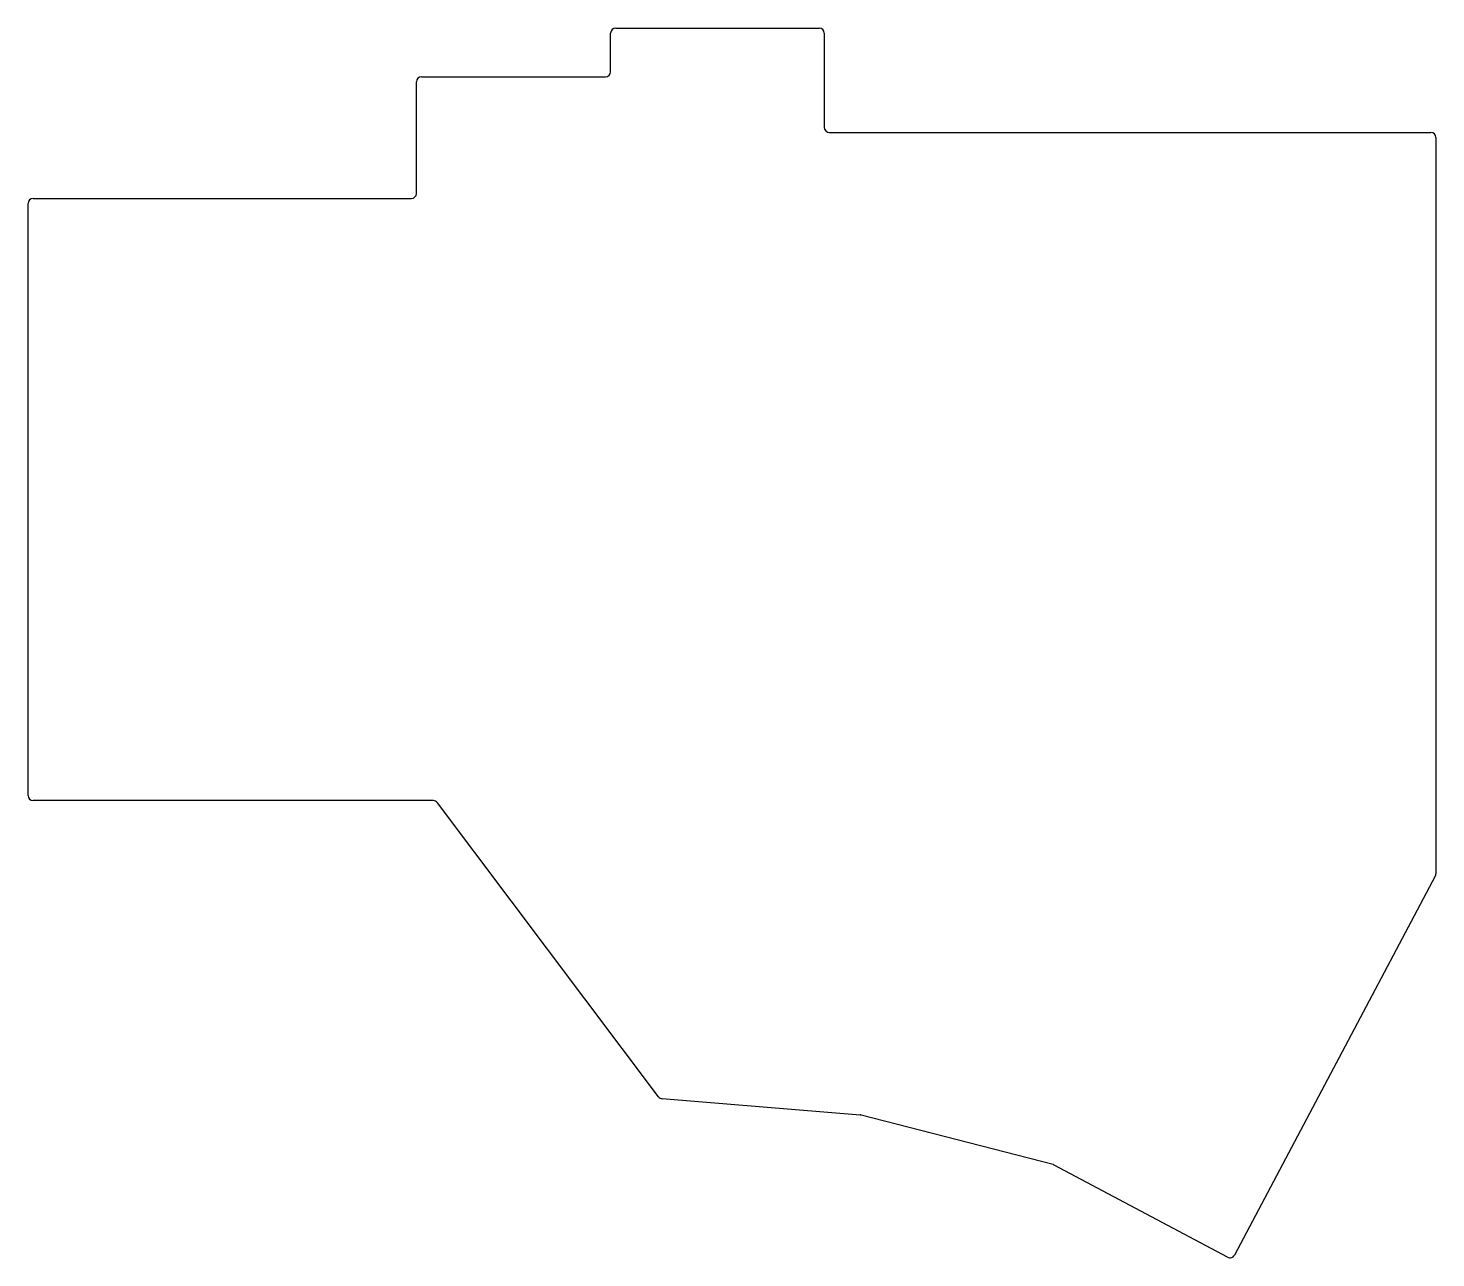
# Model space of a CAD drawing. Header units: millimetres. Extents: x -10 to 127, y -55 to 65.
import ezdxf

# ---------------------------------------------------------------- set-up
doc = ezdxf.new("R2010")
doc.units = ezdxf.units.MM

msp = doc.modelspace()

# ---------------------------------------------------------------- linework, layer by layer
for p, q in [((47.05, 65.11), (66.95, 65.11)), ((46.55, 60.85), (46.55, 64.61)), ((67.45, 64.61), (67.45, 55.41)), ((27.55, 48.95), (27.55, 59.85)), ((28.05, 60.35), (46.05, 60.35)), ((67.95, 54.91), (126.8, 54.91)), ((127.3, 54.41), (127.3, -17.62)), ((-9.95, 48.45), (27.05, 48.45)), ((-10.45, -9.95), (-10.45, 47.95)), ((29.2, -10.45), (-9.95, -10.45)), ((51.24, -39.41), (29.6, -10.65)), ((127.24, -17.85), (107.59, -54.9)), ((70.98, -41.2), (51.6, -39.61)), ((89.85, -46.05), (71.06, -41.21)), ((106.92, -55.11), (89.96, -46.1))]:
    msp.add_line(p, q)
for centre, start, end in [((47.05, 64.61), 90, 180), ((66.95, 64.61), 0, 90), ((46.05, 60.85), 270, 0), ((28.05, 59.85), 90, 180), ((67.95, 55.41), 180, 270), ((126.8, 54.41), 0, 90), ((-9.95, 47.95), 90, 180), ((27.05, 48.95), 270, 0), ((-9.95, -9.95), 180, 270), ((29.2, -10.95), 36.9634, 90), ((126.8, -17.62), 332.0629, 0), ((51.64, -39.11), 216.9634, 265.3165), ((70.94, -41.69), 75.546, 85.3165), ((89.73, -46.54), 62, 75.546), ((107.15, -54.67), 242, 332.0629)]:
    msp.add_arc(centre, 0.5, start, end)

doc.saveas('drawing.dxf')
